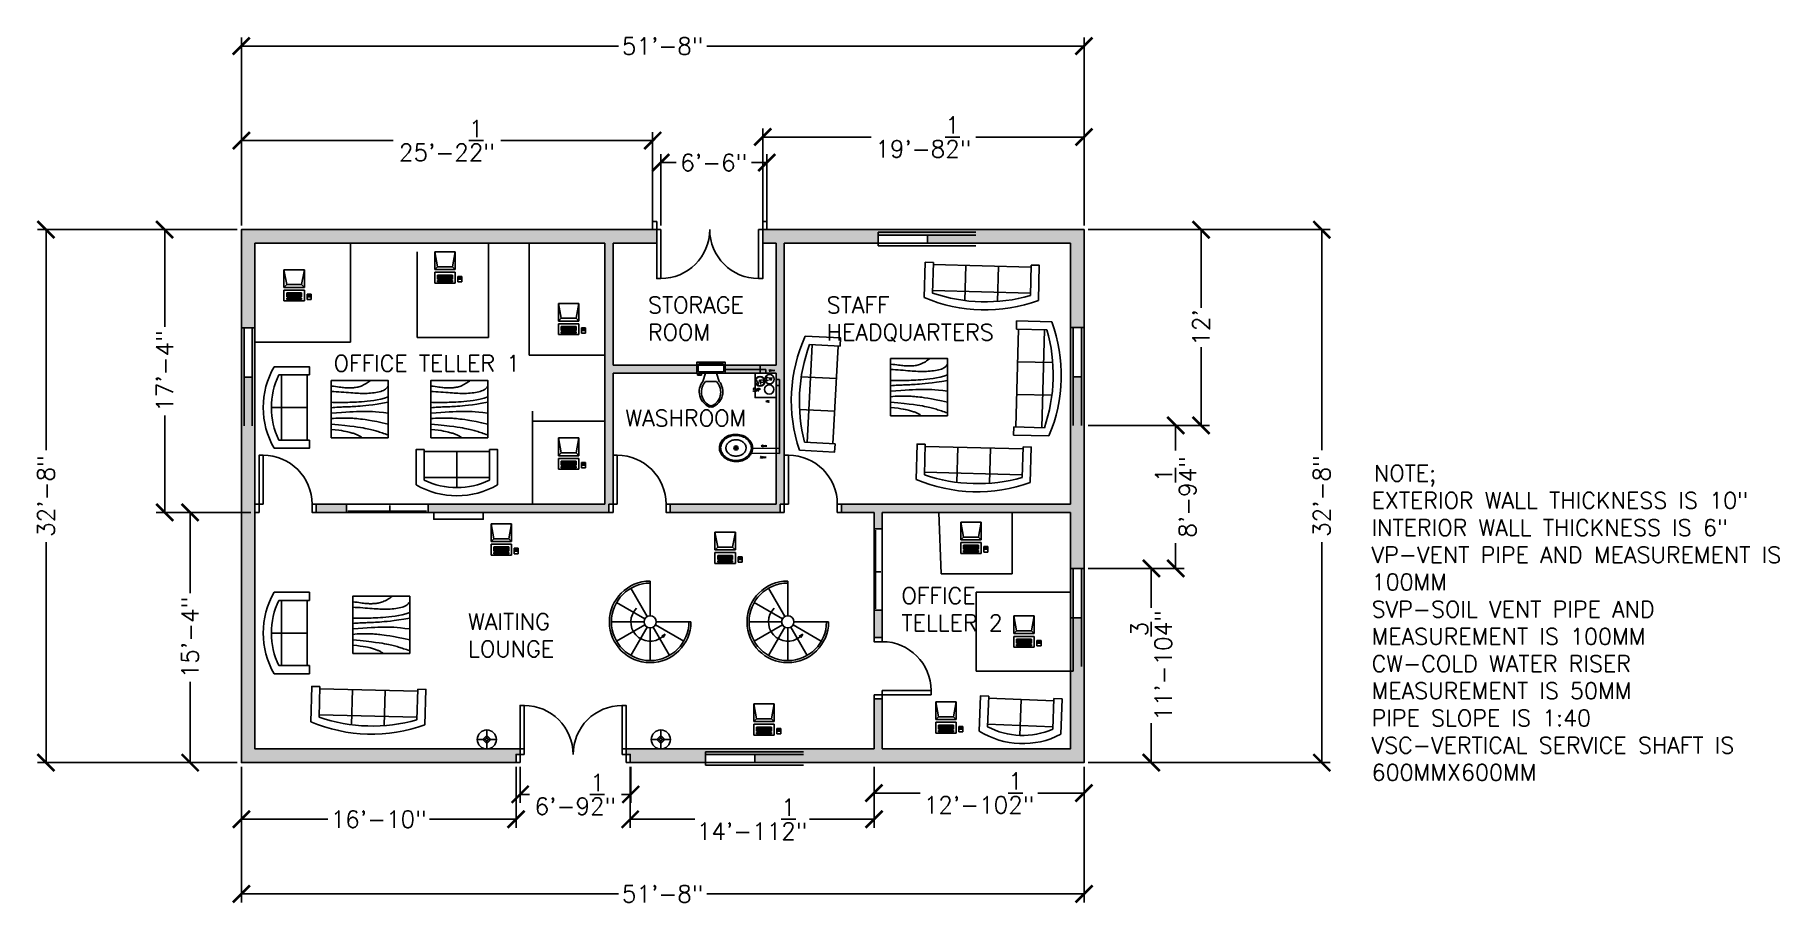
# Model space of a CAD drawing. Header units: inches. Extents: x 2217 to 3500, y 1980 to 2620.
import ezdxf

# ---------------------------------------------------------------- set-up
doc = ezdxf.new("R2010")
doc.units = ezdxf.units.IN
for name, color, linetype in [('blocks', 191, 'Continuous'), ('dim', 221, 'Continuous'), ('doors', 22, 'Continuous'), ('hatches', 51, 'Continuous'), ('text', 84, 'Continuous'), ('windows', 4, 'Continuous')]:
    doc.layers.add(name, color=color, linetype=linetype)
doc.styles.get("Standard").update_dxf_attribs({"font": 'simplex.shx'})
doc.dimstyles.new('DIMM', dxfattribs={"dimscale": 5, "dimtxt": 2.5, "dimasz": 2.5, "dimexe": 1.25, "dimexo": 0.625, "dimtad": 0, "dimlunit": 4, "dimtxsty": 'Standard', "dimblk": 'ARCHTICK', "dimcen": 2.5, "dimadec": 0, "dimazin": 0, "dimtfac": 1, "dimtmove": 0, "dimatfit": 3, "dimfxl": 1, "dimarcsym": 0})

# ---------------------------------------------------------------- blocks, each defined once
blk = doc.blocks.new('door 2')
at = {"layer": 'doors'}
for points in [[(-78, 6), (-81, 6), (-81, 42), (-78, 42)], [(-6, 6), (-3, 6), (-3, 42), (-6, 42)], [(-81, 0), (-84, 0), (-84, 6), (-81, 6)], [(-3, 0), (0, 0), (0, 6), (-3, 6)]]:
    blk.add_lwpolyline(points, close=True, dxfattribs=at)
for centre, start, end in [((-78, 6), 0, 90), ((-6, 6), 90, 180)]:
    blk.add_arc(centre, 36, start, end, dxfattribs=at)
blk = doc.blocks.new('door 1')
at = {"layer": 'doors'}
for points in [[(-6, 6), (-3, 6), (-3, 42), (-6, 42)], [(-45, 0), (-42, 0), (-42, 6), (-45, 6)], [(-3, 0), (0, 0), (0, 6), (-3, 6)]]:
    blk.add_lwpolyline(points, close=True, dxfattribs=at)
blk.add_arc((-6, 6), 36, 90, 180, dxfattribs=at)
blk = doc.blocks.new('window 1')
at = {"layer": 'windows'}
blk.add_lwpolyline([(-59, -1), (1, -1), (1, 5), (-27.2, 5), (-59, 5)], close=True, dxfattribs=at)
for points in [[(-58, 0), (0, 0)], [(-27.2, 0), (-27.2, 4)]]:
    blk.add_lwpolyline(points, dxfattribs=at)
blk = doc.blocks.new('window 2')
at = {"layer": 'windows'}
for p, q in [((0, 10), (-72, 10)), ((-72, 10), (-72, 0)), ((0, 8), (-72, 8)), ((-72, 2), (0, 2)), ((-72, 0), (0, 0)), ((-35.7, 2), (-35.7, 8))]:
    blk.add_line(p, q, dxfattribs=at)
blk = doc.blocks.new('Toilet - top')
for p, q in [((-10, -8.5), (-8, -8.5)), ((-10, -9.5), (-10, -8.5)), ((-7, -9.5), (-10, -9.5)), ((-8, -8.5), (-8, -8)), ((-7, -8), (-7, -9.5)), ((-4, -8), (-6, -14)), ((4, -8), (6, -14)), ((9.5, -6), (9.5, -2)), ((4, -14), (-4, -14))]:
    blk.add_line(p, q)
blk.add_lwpolyline([(10.5, -8), (10.5, 0), (-10.5, 0), (-10.5, -8)], close=True)
for points in [[(-9.5, -2), (-9.5, -6)], [(8.5, -1), (-8.5, -1)], [(-8.5, -7), (8.5, -7)]]:
    blk.add_lwpolyline(points)
for centre, radius, start, end in [((-8.6, -1.9), 0.884, 81.8699, 188.1301), ((-8.6, -6.1), 0.884, 171.8699, 278.1301), ((8.6, -1.9), 0.884, 351.8699, 98.1301), ((8.6, -6.1), 0.884, 261.8699, 8.1301), ((3.5, -21.6), 12.2, 141.4691, 247.9714), ((4.2, -21.8), 11.3, 136.3677, 238.9468), ((-3.5, -21.6), 12.2, 292.0284, 38.5307), ((-4.2, -21.8), 11.3, 301.053, 43.6321), ((0, -27.9), 4, 245.7318, 294.2682), ((0, -29), 4, 254.8605, 285.1395)]:
    blk.add_arc(centre, radius, start, end)
blk = doc.blocks.new('Table - Square Woodgrain 42 x 42 in.')
at = {"linetype": 'Continuous'}
blk.add_line((0, -42), (42, -42), dxfattribs=at)
for points in [[(0, -4), (1.704, -4.2172), (3.2358, -4.4188), (4.615, -4.604), (5.8615, -4.7721), (6.9951, -4.9224), (8.0357, -5.0541), (9.0031, -5.1667), (9.9171, -5.2594), (10.7951, -5.3316), (11.6445, -5.3836), (12.4702, -5.4157), (13.277, -5.4283), (14.0698, -5.4217), (14.8535, -5.3964), (15.6331, -5.3526), (16.4133, -5.2908), (17.1986, -5.2103), (17.9913, -5.1062), (18.793, -4.9727), (19.6056, -4.8038), (20.4307, -4.5937), (21.2701, -4.3365), (22.1256, -4.0262), (22.9989, -3.6571), (23.888, -3.2272), (24.7756, -2.7516), (25.6408, -2.2491), (26.4624, -1.7387), (27.2195, -1.2395), (27.891, -0.7703), (28.456, -0.3501), (28.8934, 0.002)], [(0, -42), (0, 0), (42, 0), (42, -42)], [(0, -8), (1.8203, -8.1001), (3.6741, -8.2149), (5.5411, -8.3408), (7.4011, -8.4741), (9.2339, -8.6112), (11.0193, -8.7484), (12.7371, -8.8821), (14.3671, -9.0086), (15.8954, -9.1246), (17.3337, -9.2278), (18.6997, -9.3159), (20.0116, -9.387), (21.2871, -9.4389), (22.5442, -9.4696), (23.8008, -9.477), (25.0749, -9.459), (26.3791, -9.4137), (27.7049, -9.3403), (29.0383, -9.2382), (30.3655, -9.1068), (31.6728, -8.9455), (32.9461, -8.7535), (34.1717, -8.5304), (35.3358, -8.2756), (36.4268, -7.9863), (37.443, -7.6521), (38.3849, -7.2603), (39.253, -6.7986), (40.048, -6.2542), (40.7705, -5.6147), (41.421, -4.8674), (42, -4)], [(42, -12), (39.1784, -12.8621), (36.4519, -13.5654), (33.8246, -14.1294), (31.3004, -14.5731), (28.8832, -14.9161), (26.577, -15.1775), (24.3858, -15.3768), (22.3136, -15.5332), (20.3622, -15.6632), (18.5254, -15.7718), (16.7947, -15.8612), (15.1618, -15.9338), (13.6183, -15.9916), (12.1558, -16.0369), (10.7659, -16.0718), (9.4403, -16.0987), (8.1703, -16.1191), (6.9461, -16.1325), (5.7577, -16.1377), (4.595, -16.1335), (3.4479, -16.1188), (2.3064, -16.0924), (1.1604, -16.0532), (0, -16)], [(42, -16), (37.6529, -16.7365), (33.8802, -17.329), (30.6179, -17.7961), (27.8015, -18.1561), (25.3668, -18.4275), (23.2497, -18.6288), (21.3859, -18.7785), (19.7111, -18.8949), (18.1693, -18.9939), (16.7375, -19.0795), (15.401, -19.1534), (14.1449, -19.217), (12.9544, -19.2717), (11.8148, -19.3191), (10.7113, -19.3606), (9.6291, -19.3976), (8.5534, -19.4323), (7.47, -19.4689), (6.3643, -19.5122), (5.222, -19.5672), (4.0288, -19.6386), (2.7703, -19.7313), (1.4321, -19.8501), (0, -20)], [(0, -24), (3.9243, -23.6805), (7.4766, -23.4138), (10.6891, -23.1954), (13.5943, -23.0205), (16.2247, -22.8847), (18.6125, -22.7832), (20.7903, -22.7116), (22.7903, -22.6651), (24.6563, -22.642), (26.4764, -22.6507), (28.35, -22.7024), (30.3766, -22.8084), (32.6555, -22.98), (35.2861, -23.2283), (38.3678, -23.5645), (42, -24)], [(42, -32), (37.392, -31.017), (33.4585, -30.2231), (30.1291, -29.5949), (27.3334, -29.109), (25.0009, -28.742), (23.0612, -28.4707), (21.4439, -28.2716), (20.0786, -28.1215), (18.8998, -28.0002), (17.8609, -27.9014), (16.9206, -27.8219), (16.0371, -27.7588), (15.1691, -27.709), (14.2748, -27.6693), (13.3128, -27.6368), (12.2415, -27.6083), (11.0295, -27.5824), (9.6867, -27.5643), (8.233, -27.5608), (6.6884, -27.5787), (5.0728, -27.6248), (3.4062, -27.7058), (1.7086, -27.8286), (0, -28)], [(0, -32), (5.4026, -32.5358), (9.9494, -33.019), (13.7424, -33.4553), (16.8834, -33.8505), (19.4743, -34.2106), (21.6171, -34.5413), (23.4136, -34.8486), (24.9657, -35.1382), (26.3614, -35.4156), (27.6332, -35.6841), (28.7995, -35.9467), (29.8788, -36.2064), (30.8897, -36.4661), (31.8507, -36.7288), (32.7802, -36.9973), (33.6968, -37.2747), (34.6175, -37.5635), (35.5531, -37.8651), (36.5128, -38.1805), (37.506, -38.5108), (38.5421, -38.8568), (39.6302, -39.2197), (40.7797, -39.6004), (42, -40)], [(0, -36), (3.0098, -36.2857), (5.5354, -36.5643), (7.6368, -36.8359), (9.374, -37.1009), (10.807, -37.3597), (11.9957, -37.6126), (13.0002, -37.8599), (13.8804, -38.102), (14.6874, -38.3393), (15.4365, -38.5729), (16.1338, -38.8041), (16.7858, -39.0341), (17.3987, -39.264), (17.9787, -39.4952), (18.5322, -39.7288), (19.0655, -39.9662), (19.5832, -40.2081), (20.0842, -40.4544), (20.5657, -40.7046), (21.0249, -40.9581), (21.459, -41.2144), (21.8653, -41.4731), (22.2409, -41.7335), (22.5831, -41.9951)]]:
    blk.add_lwpolyline(points, dxfattribs=at)
blk = doc.blocks.new('Lamp - Table')
at = {"linetype": 'Continuous'}
for p, q in [((-1, 0), (-7, 0)), ((0, 3), (-3, 0)), ((-3, 0), (0, -3)), ((0, 7), (0, 1)), ((3, 0), (0, 3)), ((0, -3), (3, 0)), ((1, 0), (7, 0)), ((0, -1), (0, -7))]:
    blk.add_line(p, q, dxfattribs=at)
for radius in [7, 1]:
    blk.add_circle((0, 0), radius, dxfattribs=at)
blk = doc.blocks.new('Sofa - Roundback Loveseat 5 ft.')
at = {"linetype": 'Continuous'}
for p, q in [((-24, -33.99998), (-24, -11.46958)), ((0, -32.44198), (0, -5.99998)), ((24.00004, -33.99998), (24.00004, -11.46958)), ((-23.9998, -13.38178), (23.99986, -13.38178)), ((-24, -32.44198), (24.00004, -32.44198))]:
    blk.add_line(p, q, dxfattribs=at)
for points in [[(-24, -33.99998), (-30, -33.99998), (-30, -7.99998)], [(30.00004, -7.99998), (30.00004, -33.99998), (24.00004, -33.99998)]]:
    blk.add_lwpolyline(points, dxfattribs=at)
for centre, radius, start, end in [((0, -60.24998), 60.24998, 60.13715, 119.8628), ((0, -61.38438), 55.38444, 64.32083, 115.6792)]:
    blk.add_arc(centre, radius, start, end, dxfattribs=at)
blk = doc.blocks.new('Sofa - Roundback 7 ft.')
at = {"linetype": 'Continuous'}
for p, q in [((-36.000027, -34), (-36.000027, -11.4696)), ((-12.00002, -32.4421), (-12.00003, -6.5971)), ((11.99997, -32.4421), (11.99998, -6.5971)), ((35.99998, -34), (35.99998, -11.4696)), ((-35.999844, -13.3819), (35.9998, -13.3819)), ((-36.000027, -32.4421), (35.99998, -32.4421))]:
    blk.add_line(p, q, dxfattribs=at)
for points in [[(-36.000027, -34), (-42.000027, -34), (-42.000027, -8)], [(41.99998, -8), (41.99998, -34), (35.99998, -34)]]:
    blk.add_lwpolyline(points, dxfattribs=at)
for centre, radius, start, end in [((0, -114.25), 114.25, 68.43141, 111.5686), ((-0.00001, -127.1968), 121.1968, 72.72033, 107.2797)]:
    blk.add_arc(centre, radius, start, end, dxfattribs=at)
blk = doc.blocks.new('Computer Terminal')
at = {"linetype": 'Continuous'}
for p, q in [((-10, 11.5), (5, 11.5)), ((-8, 0.5), (-10, 11.5)), ((-10, -1.5), (-10, 11.5)), ((-10, -1.5), (-8, 0.5)), ((3, 0.5), (-8, 0.5)), ((5, 11.5), (3, 0.5)), ((3, 0.5), (5, -1.5)), ((5, 11.5), (5, -1.5)), ((5, -1.5), (-10, -1.5)), ((-10, -11.5), (-10, -3.5)), ((-10, -3.5), (5, -3.5)), ((5, -11.5), (-10, -11.5)), ((-8, -5.5), (-8, -8.5)), ((3, -5.5), (-8, -5.5)), ((3, -6.5), (-8, -6.5)), ((-8, -7.5), (3, -7.5)), ((-8, -8.5), (3, -8.5)), ((-8, -9.5), (-8, -10.5)), ((3, -9.5), (-8, -9.5)), ((-8, -10.5), (3, -10.5)), ((3, -8.5), (3, -5.5)), ((3, -10.5), (3, -9.5)), ((5, -3.5), (5, -11.5)), ((10, -6.5), (7, -6.5)), ((7, -6.5), (7, -10.5)), ((7, -10.5), (10, -10.5)), ((9.5, -7.5), (7.5, -7.5)), ((7.5, -7.5), (7.5, -8.5)), ((7.5, -8.5), (9.5, -8.5)), ((8.5, -7.5), (8.5, -8.5)), ((9.5, -8.5), (9.5, -7.5)), ((10, -10.5), (10, -6.5))]:
    blk.add_line(p, q, dxfattribs=at)
blk = doc.blocks.new('Staircase - Spiral')
for p, q in [((0, 4.5), (0, 30)), ((-3.8566, 2.226), (-24.6818, 14.25)), ((-2.2579, 3.91), (-14.25, 24.681)), ((-4.5, 0), (-28.5, 0)), ((4.5, 0), (30, 0)), ((-3.8954, -2.2492), (-24.6818, -14.2502)), ((-2.2755, -3.9415), (-14.25, -24.6819)), ((0, -4.5002), (0, -28.5002)), ((2.2614, -3.9171), (14.25, -24.6819)), ((3.8999, -2.2518), (24.6817, -14.2502)), ((8.5, -10.5002), (11, -9.0002)), ((9, -11.0002), (8.5, -10.5002)), ((9, -11.0002), (9.5, -11.5002)), ((11, -9.0002), (9.5, -11.5002))]:
    blk.add_line(p, q)
blk.add_circle((0, 0), 4.5)
for radius, start, end in [(30, 90, 0), (28.5, 90, 0), (14.2215, 135, 309.2894)]:
    blk.add_arc((0, 0), radius, start, end)
blk = doc.blocks.new('Sink - Oval top')
for p, q in [((-1, 0), (1, 0)), ((0, 1), (0, -1))]:
    blk.add_line(p, q)
at = {"linetype": 'Continuous'}
for points in [[(-12.2, 0.4, 0.117634), (-11.5, -3.4, 0.104469), (-8.9, -6.8, 0.090016), (-5.1, -9.1, 0.08192), (-0.3, -10, 0.08192), (4.5, -9.4, 0.090016), (8.4, -7.4, 0.104469), (11.2, -4.1, 0.117634), (12.2, -0.4, 0.117634), (11.5, 3.4, 0.104469), (8.9, 6.8, 0.090016), (5.1, 9.1, 0.08192), (0.3, 10, 0.08192), (-4.5, 9.4, 0.090016), (-8.4, 7.4, 0.104469), (-11.2, 4.1, 0.117634)], [(-11.3, 0.2, 0.118622), (-10.5, -3.3, 0.104678), (-8.1, -6.4, 0.089562), (-4.5, -8.4, 0.081185), (-0.1, -9.2, 0.081185), (4.3, -8.5, 0.089562), (7.9, -6.6, 0.104678), (10.4, -3.5, 0.118622), (11.3, -0.2, 0.118622), (10.5, 3.3, 0.104678), (8.1, 6.4, 0.089562), (4.5, 8.4, 0.081185), (0.1, 9.2, 0.081185), (-4.3, 8.5, 0.089562), (-7.9, 6.6, 0.104678), (-10.4, 3.5, 0.118622)], [(-7.4, 0.1, 0.118283), (-6.9, -2.2, 0.104607), (-5.3, -4.2, 0.089718), (-3, -5.5, 0.081436), (-0.1, -6, 0.081436), (2.8, -5.6, 0.089718), (5.2, -4.3, 0.104607), (6.9, -2.3, 0.118283), (7.4, -0.1, 0.118283), (6.9, 2.2, 0.104607), (5.3, 4.2, 0.089718), (3, 5.5, 0.081436), (0.1, 6, 0.081436), (-2.8, 5.6, 0.089718), (-5.2, 4.3, 0.104607), (-6.9, 2.3, 0.118283)]]:
    blk.add_lwpolyline(points, format="xyb", close=True, dxfattribs=at)
for radius in [1.5, 1]:
    blk.add_circle((0, 0), radius)
blk = doc.blocks.new('_ArchTick')
at = {"color": 0, "linetype": 'ByBlock', "const_width": 0.15}
blk.add_lwpolyline([(-0.5, -0.5), (0.5, 0.5)], dxfattribs=at)
blk = doc.blocks.new('*D34')
at = {"layer": 'Defpoints', "color": 0, "transparency": 16777216}
for p in [(2988.8, 2476.9), (2988.8, 2084.9), (3163.7, 2084.9)]:
    blk.add_point(p, dxfattribs=at)
at = {"layer": 'dim', "color": 0, "lineweight": -2, "transparency": 16777216}
for p, q in [((2991.9, 2476.9), (3170, 2476.9)), ((3163.7, 2476.9), (3163.7, 2314.7)), ((3163.7, 2084.9), (3163.7, 2247.1)), ((2991.9, 2084.9), (3170, 2084.9))]:
    blk.add_line(p, q, dxfattribs=at)
at = {"layer": 'dim', "color": 0, "lineweight": -2, "transparency": 16777216, "xscale": 12.5, "yscale": 12.5, "zscale": 12.5}
for p, rotation in [((3163.7, 2476.9), 90), ((3163.7, 2084.9), 270)]:
    blk.add_blockref('_ArchTick', p, dxfattribs=dict(at, rotation=rotation))
at = {"layer": 'dim', "color": 0, "transparency": 16777216, "insert": (3163.7, 2280.9), "char_height": 12.5, "attachment_point": 5, "rotation": 90}
blk.add_mtext('32\'-8"', dxfattribs=at)
blk = doc.blocks.new('*D35')
at = {"layer": 'Defpoints', "color": 0, "transparency": 16777216}
for p in [(2368.8, 2084.9), (2988.8, 2084.9), (2368.8, 1988.3)]:
    blk.add_point(p, dxfattribs=at)
at = {"layer": 'dim', "color": 0, "lineweight": -2, "transparency": 16777216}
for p, q in [((2368.8, 2081.8), (2368.8, 1982)), ((2988.8, 2081.8), (2988.8, 1982)), ((2368.8, 1988.3), (2646.2, 1988.3)), ((2988.8, 1988.3), (2711.4, 1988.3))]:
    blk.add_line(p, q, dxfattribs=at)
at = {"layer": 'dim', "color": 0, "lineweight": -2, "transparency": 16777216, "xscale": 12.5, "yscale": 12.5, "zscale": 12.5, "rotation": 180}
blk.add_blockref('_ArchTick', (2368.8, 1988.3), dxfattribs=at)
at = {"layer": 'dim', "color": 0, "lineweight": -2, "transparency": 16777216, "xscale": 12.5, "yscale": 12.5, "zscale": 12.5}
blk.add_blockref('_ArchTick', (2988.8, 1988.3), dxfattribs=at)
at = {"layer": 'dim', "color": 0, "transparency": 16777216, "insert": (2678.8, 1988.3), "char_height": 12.5, "attachment_point": 5}
blk.add_mtext('51\'-8"', dxfattribs=at)
blk = doc.blocks.new('*D36')
at = {"layer": 'Defpoints', "color": 0, "transparency": 16777216}
for p in [(2368.8, 2476.9), (2312.4, 2268.9), (2368.8, 2268.9)]:
    blk.add_point(p, dxfattribs=at)
at = {"layer": 'dim', "color": 0, "lineweight": -2, "transparency": 16777216}
for p, q in [((2365.7, 2476.9), (2306.1, 2476.9)), ((2312.4, 2476.9), (2312.4, 2405.5)), ((2312.4, 2268.9), (2312.4, 2340.3)), ((2365.7, 2268.9), (2306.1, 2268.9))]:
    blk.add_line(p, q, dxfattribs=at)
at = {"layer": 'dim', "color": 0, "lineweight": -2, "transparency": 16777216, "xscale": 12.5, "yscale": 12.5, "zscale": 12.5}
for p, rotation in [((2312.4, 2476.9), 90), ((2312.4, 2268.9), 270)]:
    blk.add_blockref('_ArchTick', p, dxfattribs=dict(at, rotation=rotation))
at = {"layer": 'dim', "color": 0, "transparency": 16777216, "insert": (2312.4, 2372.9), "char_height": 12.5, "attachment_point": 5, "rotation": 90}
blk.add_mtext('17\'-4"', dxfattribs=at)
blk = doc.blocks.new('*D37')
at = {"layer": 'Defpoints', "color": 0, "transparency": 16777216}
for p in [(2671.4, 2542.4), (2368.8, 2476.9), (2671.4, 2476.9)]:
    blk.add_point(p, dxfattribs=at)
at = {"layer": 'dim', "color": 0, "lineweight": -2, "transparency": 16777216}
for p, q in [((2368.8, 2480), (2368.8, 2548.6)), ((2368.8, 2542.4), (2480.4, 2542.4)), ((2671.4, 2542.4), (2559.8, 2542.4)), ((2671.4, 2480), (2671.4, 2548.6))]:
    blk.add_line(p, q, dxfattribs=at)
at = {"layer": 'dim', "color": 0, "lineweight": -2, "transparency": 16777216, "xscale": 12.5, "yscale": 12.5, "zscale": 12.5, "rotation": 180}
blk.add_blockref('_ArchTick', (2368.8, 2542.4), dxfattribs=at)
at = {"layer": 'dim', "color": 0, "lineweight": -2, "transparency": 16777216, "xscale": 12.5, "yscale": 12.5, "zscale": 12.5}
blk.add_blockref('_ArchTick', (2671.4, 2542.4), dxfattribs=at)
at = {"layer": 'dim', "color": 0, "transparency": 16777216, "insert": (2520.1, 2542.4), "char_height": 12.5, "attachment_point": 5}
blk.add_mtext('25\'-2{\\H1x;\\S1/2;}"', dxfattribs=at)
blk = doc.blocks.new('*D38')
at = {"layer": 'Defpoints', "color": 0, "transparency": 16777216}
for p in [(2988.8, 2545), (2752.4, 2476.9), (2988.8, 2476.9)]:
    blk.add_point(p, dxfattribs=at)
at = {"layer": 'dim', "color": 0, "lineweight": -2, "transparency": 16777216}
for p, q in [((2752.4, 2480), (2752.4, 2551.2)), ((2752.4, 2545), (2832.1, 2545)), ((2988.8, 2545), (2909.2, 2545)), ((2988.8, 2480), (2988.8, 2551.2))]:
    blk.add_line(p, q, dxfattribs=at)
at = {"layer": 'dim', "color": 0, "lineweight": -2, "transparency": 16777216, "xscale": 12.5, "yscale": 12.5, "zscale": 12.5, "rotation": 180}
blk.add_blockref('_ArchTick', (2752.4, 2545), dxfattribs=at)
at = {"layer": 'dim', "color": 0, "lineweight": -2, "transparency": 16777216, "xscale": 12.5, "yscale": 12.5, "zscale": 12.5}
blk.add_blockref('_ArchTick', (2988.8, 2545), dxfattribs=at)
at = {"layer": 'dim', "color": 0, "transparency": 16777216, "insert": (2870.6, 2545), "char_height": 12.5, "attachment_point": 5}
blk.add_mtext('19\'-8{\\H1x;\\S1/2;}"', dxfattribs=at)
blk = doc.blocks.new('*D39')
at = {"layer": 'Defpoints', "color": 0, "transparency": 16777216}
for p in [(2755.4, 2526.2), (2677.4, 2476.9), (2755.4, 2476.9)]:
    blk.add_point(p, dxfattribs=at)
at = {"layer": 'dim', "color": 0, "lineweight": -2, "transparency": 16777216}
for p, q in [((2677.4, 2480), (2677.4, 2532.5)), ((2755.4, 2480), (2755.4, 2532.5)), ((2677.4, 2526.2), (2688.6, 2526.2)), ((2755.4, 2526.2), (2744.2, 2526.2))]:
    blk.add_line(p, q, dxfattribs=at)
at = {"layer": 'dim', "color": 0, "lineweight": -2, "transparency": 16777216, "xscale": 12.5, "yscale": 12.5, "zscale": 12.5, "rotation": 180}
blk.add_blockref('_ArchTick', (2677.4, 2526.2), dxfattribs=at)
at = {"layer": 'dim', "color": 0, "lineweight": -2, "transparency": 16777216, "xscale": 12.5, "yscale": 12.5, "zscale": 12.5}
blk.add_blockref('_ArchTick', (2755.4, 2526.2), dxfattribs=at)
at = {"layer": 'dim', "color": 0, "transparency": 16777216, "insert": (2716.4, 2526.2), "char_height": 12.5, "attachment_point": 5}
blk.add_mtext('6\'-6"', dxfattribs=at)
blk = doc.blocks.new('*D40')
at = {"layer": 'Defpoints', "color": 0, "transparency": 16777216}
for p in [(2368.8, 2611.9), (2368.8, 2476.9), (2988.8, 2476.9)]:
    blk.add_point(p, dxfattribs=at)
at = {"layer": 'dim', "color": 0, "lineweight": -2, "transparency": 16777216}
for p, q in [((2368.8, 2480), (2368.8, 2618.2)), ((2988.8, 2480), (2988.8, 2618.2)), ((2368.8, 2611.9), (2646.2, 2611.9)), ((2988.8, 2611.9), (2711.4, 2611.9))]:
    blk.add_line(p, q, dxfattribs=at)
at = {"layer": 'dim', "color": 0, "lineweight": -2, "transparency": 16777216, "xscale": 12.5, "yscale": 12.5, "zscale": 12.5, "rotation": 180}
blk.add_blockref('_ArchTick', (2368.8, 2611.9), dxfattribs=at)
at = {"layer": 'dim', "color": 0, "lineweight": -2, "transparency": 16777216, "xscale": 12.5, "yscale": 12.5, "zscale": 12.5}
blk.add_blockref('_ArchTick', (2988.8, 2611.9), dxfattribs=at)
at = {"layer": 'dim', "color": 0, "transparency": 16777216, "insert": (2678.8, 2611.9), "char_height": 12.5, "attachment_point": 5}
blk.add_mtext('51\'-8"', dxfattribs=at)
blk = doc.blocks.new('*D41')
at = {"layer": 'Defpoints', "color": 0, "transparency": 16777216}
for p in [(2834.3, 2084.9), (2988.8, 2084.9), (2834.3, 2062.5)]:
    blk.add_point(p, dxfattribs=at)
at = {"layer": 'dim', "color": 0, "lineweight": -2, "transparency": 16777216}
for p, q in [((2834.3, 2081.8), (2834.3, 2056.2)), ((2988.8, 2081.8), (2988.8, 2056.2)), ((2834.3, 2062.5), (2868.3, 2062.5)), ((2988.8, 2062.5), (2954.9, 2062.5))]:
    blk.add_line(p, q, dxfattribs=at)
at = {"layer": 'dim', "color": 0, "lineweight": -2, "transparency": 16777216, "xscale": 12.5, "yscale": 12.5, "zscale": 12.5, "rotation": 180}
blk.add_blockref('_ArchTick', (2834.3, 2062.5), dxfattribs=at)
at = {"layer": 'dim', "color": 0, "lineweight": -2, "transparency": 16777216, "xscale": 12.5, "yscale": 12.5, "zscale": 12.5}
blk.add_blockref('_ArchTick', (2988.8, 2062.5), dxfattribs=at)
at = {"layer": 'dim', "color": 0, "transparency": 16777216, "insert": (2911.6, 2062.5), "char_height": 12.5, "attachment_point": 5}
blk.add_mtext('12\'-10{\\H1x;\\S1/2;}"', dxfattribs=at)
blk = doc.blocks.new('*D42')
at = {"layer": 'Defpoints', "color": 0, "transparency": 16777216}
for p in [(2988.8, 2476.9), (2988.8, 2332.9), (3074.9, 2332.9)]:
    blk.add_point(p, dxfattribs=at)
at = {"layer": 'dim', "color": 0, "lineweight": -2, "transparency": 16777216}
for p, q in [((2991.9, 2476.9), (3081.2, 2476.9)), ((3074.9, 2476.9), (3074.9, 2419.3)), ((3074.9, 2332.9), (3074.9, 2390.5)), ((2991.9, 2332.9), (3081.2, 2332.9))]:
    blk.add_line(p, q, dxfattribs=at)
at = {"layer": 'dim', "color": 0, "lineweight": -2, "transparency": 16777216, "xscale": 12.5, "yscale": 12.5, "zscale": 12.5}
for p, rotation in [((3074.9, 2476.9), 90), ((3074.9, 2332.9), 270)]:
    blk.add_blockref('_ArchTick', p, dxfattribs=dict(at, rotation=rotation))
at = {"layer": 'dim', "color": 0, "transparency": 16777216, "insert": (3074.9, 2404.9), "char_height": 12.5, "attachment_point": 5, "rotation": 90}
blk.add_mtext("12'", dxfattribs=at)
blk = doc.blocks.new('*D43')
at = {"layer": 'Defpoints', "color": 0, "transparency": 16777216}
for p in [(2988.8, 2332.9), (2988.8, 2227.7), (3056.2, 2227.7)]:
    blk.add_point(p, dxfattribs=at)
at = {"layer": 'dim', "color": 0, "lineweight": -2, "transparency": 16777216}
for p, q in [((2991.9, 2332.9), (3062.4, 2332.9)), ((3056.2, 2332.9), (3056.2, 2314.4)), ((3056.2, 2227.7), (3056.2, 2246.2)), ((2991.9, 2227.7), (3062.4, 2227.7))]:
    blk.add_line(p, q, dxfattribs=at)
at = {"layer": 'dim', "color": 0, "lineweight": -2, "transparency": 16777216, "xscale": 12.5, "yscale": 12.5, "zscale": 12.5}
for p, rotation in [((3056.2, 2332.9), 90), ((3056.2, 2227.7), 270)]:
    blk.add_blockref('_ArchTick', p, dxfattribs=dict(at, rotation=rotation))
at = {"layer": 'dim', "color": 0, "transparency": 16777216, "insert": (3056.2, 2280.3), "char_height": 12.5, "attachment_point": 5, "rotation": 90}
blk.add_mtext('8\'-9{\\H1x;\\S1/4;}"', dxfattribs=at)
blk = doc.blocks.new('*D44')
at = {"layer": 'Defpoints', "color": 0, "transparency": 16777216}
for p in [(2988.8, 2227.7), (2988.8, 2084.9), (3038.3, 2084.9)]:
    blk.add_point(p, dxfattribs=at)
at = {"layer": 'dim', "color": 0, "lineweight": -2, "transparency": 16777216}
for p, q in [((2991.9, 2227.7), (3044.5, 2227.7)), ((3038.3, 2227.7), (3038.3, 2198.7)), ((3038.3, 2084.9), (3038.3, 2113.9)), ((2991.9, 2084.9), (3044.5, 2084.9))]:
    blk.add_line(p, q, dxfattribs=at)
at = {"layer": 'dim', "color": 0, "lineweight": -2, "transparency": 16777216, "xscale": 12.5, "yscale": 12.5, "zscale": 12.5}
for p, rotation in [((3038.3, 2227.7), 90), ((3038.3, 2084.9), 270)]:
    blk.add_blockref('_ArchTick', p, dxfattribs=dict(at, rotation=rotation))
at = {"layer": 'dim', "color": 0, "transparency": 16777216, "insert": (3038.3, 2156.3), "char_height": 12.5, "attachment_point": 5, "rotation": 90}
blk.add_mtext('11\'-10{\\H1x;\\S3/4;}"', dxfattribs=at)
blk = doc.blocks.new('*D45')
at = {"layer": 'Defpoints', "color": 0, "transparency": 16777216}
for p in [(2654.9, 2084.9), (2834.3, 2084.9), (2654.9, 2043.2)]:
    blk.add_point(p, dxfattribs=at)
at = {"layer": 'dim', "color": 0, "lineweight": -2, "transparency": 16777216}
for p, q in [((2654.9, 2081.8), (2654.9, 2037)), ((2834.3, 2081.8), (2834.3, 2037)), ((2654.9, 2043.2), (2702.5, 2043.2)), ((2834.3, 2043.2), (2786.7, 2043.2))]:
    blk.add_line(p, q, dxfattribs=at)
at = {"layer": 'dim', "color": 0, "lineweight": -2, "transparency": 16777216, "xscale": 12.5, "yscale": 12.5, "zscale": 12.5, "rotation": 180}
blk.add_blockref('_ArchTick', (2654.9, 2043.2), dxfattribs=at)
at = {"layer": 'dim', "color": 0, "lineweight": -2, "transparency": 16777216, "xscale": 12.5, "yscale": 12.5, "zscale": 12.5}
blk.add_blockref('_ArchTick', (2834.3, 2043.2), dxfattribs=at)
at = {"layer": 'dim', "color": 0, "transparency": 16777216, "insert": (2744.6, 2043.2), "char_height": 12.5, "attachment_point": 5}
blk.add_mtext('14\'-11{\\H1x;\\S1/2;}"', dxfattribs=at)
blk = doc.blocks.new('*D46')
at = {"layer": 'Defpoints', "color": 0, "transparency": 16777216}
for p in [(2573.9, 2084.9), (2655.3, 2084.9), (2573.9, 2061.5)]:
    blk.add_point(p, dxfattribs=at)
at = {"layer": 'dim', "color": 0, "lineweight": -2, "transparency": 16777216}
for p, q in [((2573.9, 2081.8), (2573.9, 2055.3)), ((2655.3, 2081.8), (2655.3, 2055.3)), ((2573.9, 2061.5), (2580.8, 2061.5)), ((2655.3, 2061.5), (2648.4, 2061.5))]:
    blk.add_line(p, q, dxfattribs=at)
at = {"layer": 'dim', "color": 0, "lineweight": -2, "transparency": 16777216, "xscale": 12.5, "yscale": 12.5, "zscale": 12.5, "rotation": 180}
blk.add_blockref('_ArchTick', (2573.9, 2061.5), dxfattribs=at)
at = {"layer": 'dim', "color": 0, "lineweight": -2, "transparency": 16777216, "xscale": 12.5, "yscale": 12.5, "zscale": 12.5}
blk.add_blockref('_ArchTick', (2655.3, 2061.5), dxfattribs=at)
at = {"layer": 'dim', "color": 0, "transparency": 16777216, "insert": (2614.6, 2061.5), "char_height": 12.5, "attachment_point": 5}
blk.add_mtext('6\'-9{\\H1x;\\S1/2;}"', dxfattribs=at)
blk = doc.blocks.new('*D47')
at = {"layer": 'Defpoints', "color": 0, "transparency": 16777216}
for p in [(2368.8, 2084.9), (2570.9, 2084.9), (2368.8, 2043.2)]:
    blk.add_point(p, dxfattribs=at)
at = {"layer": 'dim', "color": 0, "lineweight": -2, "transparency": 16777216}
for p, q in [((2368.8, 2081.8), (2368.8, 2037)), ((2570.9, 2081.8), (2570.9, 2037)), ((2368.8, 2043.2), (2432.5, 2043.2)), ((2570.9, 2043.2), (2507.2, 2043.2))]:
    blk.add_line(p, q, dxfattribs=at)
at = {"layer": 'dim', "color": 0, "lineweight": -2, "transparency": 16777216, "xscale": 12.5, "yscale": 12.5, "zscale": 12.5, "rotation": 180}
blk.add_blockref('_ArchTick', (2368.8, 2043.2), dxfattribs=at)
at = {"layer": 'dim', "color": 0, "lineweight": -2, "transparency": 16777216, "xscale": 12.5, "yscale": 12.5, "zscale": 12.5}
blk.add_blockref('_ArchTick', (2570.9, 2043.2), dxfattribs=at)
at = {"layer": 'dim', "color": 0, "transparency": 16777216, "insert": (2469.9, 2043.2), "char_height": 12.5, "attachment_point": 5}
blk.add_mtext('16\'-10"', dxfattribs=at)
blk = doc.blocks.new('*D48')
at = {"layer": 'Defpoints', "color": 0, "transparency": 16777216}
for p in [(2331.1, 2268.9), (2378.8, 2268.9), (2368.8, 2084.9)]:
    blk.add_point(p, dxfattribs=at)
at = {"layer": 'dim', "color": 0, "lineweight": -2, "transparency": 16777216}
for p, q in [((2375.7, 2268.9), (2324.9, 2268.9)), ((2331.1, 2268.9), (2331.1, 2209.5)), ((2331.1, 2084.9), (2331.1, 2144.3)), ((2365.7, 2084.9), (2324.9, 2084.9))]:
    blk.add_line(p, q, dxfattribs=at)
at = {"layer": 'dim', "color": 0, "lineweight": -2, "transparency": 16777216, "xscale": 12.5, "yscale": 12.5, "zscale": 12.5}
for p, rotation in [((2331.1, 2268.9), 90), ((2331.1, 2084.9), 270)]:
    blk.add_blockref('_ArchTick', p, dxfattribs=dict(at, rotation=rotation))
at = {"layer": 'dim', "color": 0, "transparency": 16777216, "insert": (2331.1, 2176.9), "char_height": 12.5, "attachment_point": 5, "rotation": 90}
blk.add_mtext('15\'-4"', dxfattribs=at)
blk = doc.blocks.new('*D49')
at = {"layer": 'Defpoints', "color": 0, "transparency": 16777216}
for p in [(2225.1, 2476.9), (2368.8, 2476.9), (2368.8, 2084.9)]:
    blk.add_point(p, dxfattribs=at)
at = {"layer": 'dim', "color": 0, "lineweight": -2, "transparency": 16777216}
for p, q in [((2365.7, 2476.9), (2218.9, 2476.9)), ((2225.1, 2476.9), (2225.1, 2314.7)), ((2225.1, 2084.9), (2225.1, 2247.1)), ((2365.7, 2084.9), (2218.9, 2084.9))]:
    blk.add_line(p, q, dxfattribs=at)
at = {"layer": 'dim', "color": 0, "lineweight": -2, "transparency": 16777216, "xscale": 12.5, "yscale": 12.5, "zscale": 12.5}
for p, rotation in [((2225.1, 2476.9), 90), ((2225.1, 2084.9), 270)]:
    blk.add_blockref('_ArchTick', p, dxfattribs=dict(at, rotation=rotation))
at = {"layer": 'dim', "color": 0, "transparency": 16777216, "insert": (2225.1, 2280.9), "char_height": 12.5, "attachment_point": 5, "rotation": 90}
blk.add_mtext('32\'-8"', dxfattribs=at)

msp = doc.modelspace()

# ---------------------------------------------------------------- hatches: boundary and pattern name
at = {"layer": 'blocks', "true_color": 0xf1eb1f}
h = msp.add_hatch(color=2, dxfattribs=at)
h.dxf.hatch_style = 1
h.paths.add_polyline_path([(2988.823, 2404.914), (2986.823, 2404.914), (2986.823, 2368.647), (2980.823, 2368.647), (2980.823, 2404.914), (2978.823, 2404.914), (2978.823, 2332.914), (2978.823, 2274.914), (2834.292, 2274.914), (2810.292, 2274.914), (2810.292, 2268.914), (2834.292, 2268.914), (2834.292, 2256.939), (2840.292, 2256.939), (2840.292, 2268.914), (2978.823, 2268.914), (2978.823, 2227.674), (2988.823, 2227.674)])
h.paths.add_polyline_path([(2988.823, 2227.674), (2986.823, 2227.674), (2986.823, 2191.407), (2980.823, 2191.407), (2980.823, 2227.674), (2978.823, 2227.674), (2978.823, 2155.674), (2978.823, 2094.914), (2840.292, 2094.914), (2840.292, 2131.843), (2834.292, 2131.843), (2834.292, 2094.914), (2651.912, 2094.914), (2651.912, 2090.914), (2654.912, 2090.914), (2654.912, 2084.914), (2710.349, 2084.914), (2710.349, 2090.914), (2746.616, 2090.914), (2746.616, 2084.914), (2782.349, 2084.914), (2988.823, 2084.914)])
h.paths.add_polyline_path([(2570.912, 2090.914), (2573.912, 2090.914), (2573.912, 2094.914), (2378.823, 2094.914), (2378.823, 2268.914), (2378.823, 2274.914), (2378.823, 2404.614), (2376.823, 2404.614), (2376.823, 2368.348), (2370.823, 2368.348), (2370.823, 2404.614), (2368.823, 2404.614), (2368.823, 2332.614), (2368.823, 2084.914), (2570.912, 2084.914)])
h.paths.add_polyline_path([(2840.292, 2196.939), (2834.292, 2196.939), (2834.292, 2176.843), (2840.292, 2176.843)], flags=17)
h.paths.add_polyline_path([(2446.138, 2274.914), (2423.823, 2274.914), (2423.823, 2268.914), (2446.138, 2268.914)], flags=17)
h.paths.add_polyline_path([(2674.395, 2466.914), (2674.395, 2476.914), (2368.823, 2476.914), (2368.823, 2404.614), (2378.823, 2404.614), (2378.823, 2466.914), (2636.292, 2466.914), (2636.292, 2446.673), (2636.292, 2399.925), (2636.292, 2274.914), (2506.138, 2274.914), (2506.138, 2268.914), (2639.292, 2268.914), (2639.292, 2274.914), (2642.292, 2274.914), (2642.292, 2310.914), (2642.292, 2371.309), (2703.866, 2371.309), (2703.866, 2377.309), (2642.292, 2377.309), (2642.292, 2399.925), (2642.292, 2446.673), (2642.292, 2466.914)])
h.paths.add_polyline_path([(2752.395, 2476.914), (2752.395, 2466.914), (2762.292, 2466.914), (2762.292, 2377.309), (2724.866, 2377.309), (2724.866, 2371.309), (2762.292, 2371.309), (2762.292, 2274.914), (2684.292, 2274.914), (2684.292, 2268.914), (2765.292, 2268.914), (2765.292, 2274.914), (2768.292, 2274.914), (2768.292, 2466.914), (2837.311, 2466.914), (2837.311, 2472.914), (2873.578, 2472.914), (2873.578, 2466.914), (2978.823, 2466.914), (2978.823, 2404.914), (2988.823, 2404.914), (2988.823, 2476.914)])
at = {"layer": 'hatches', "true_color": 0xf1eb1f}
h = msp.add_hatch(color=2, dxfattribs=at)
h.dxf.hatch_style = 1
h.paths.add_polyline_path([(2674.395, 2476.914), (2671.395, 2476.914), (2368.823, 2476.914), (2368.823, 2404.614), (2378.823, 2404.614), (2378.823, 2466.914), (2636.292, 2466.914), (2636.292, 2446.673), (2636.292, 2399.925), (2636.292, 2274.914), (2583.079, 2274.914), (2506.138, 2274.914), (2506.138, 2268.914), (2639.292, 2268.914), (2639.292, 2274.914), (2642.292, 2274.914), (2642.292, 2310.914), (2642.292, 2371.309), (2703.866, 2371.309), (2703.866, 2377.309), (2642.292, 2377.309), (2642.292, 2399.925), (2642.292, 2446.673), (2642.292, 2466.914), (2674.395, 2466.914)])
h = msp.add_hatch(color=2, dxfattribs=at)
h.dxf.hatch_style = 1
h.paths.add_polyline_path([(2837.311, 2472.914), (2873.578, 2472.914), (2873.578, 2466.914), (2909.311, 2466.914), (2978.823, 2466.914), (2978.823, 2404.914), (2988.823, 2404.914), (2988.823, 2476.914), (2752.395, 2476.914), (2752.395, 2466.914), (2762.292, 2466.914), (2762.292, 2445.349), (2762.292, 2377.309), (2724.866, 2377.309), (2724.866, 2371.309), (2762.292, 2371.309), (2762.292, 2274.914), (2684.292, 2274.914), (2684.292, 2268.914), (2762.292, 2268.914), (2765.292, 2268.914), (2765.292, 2274.914), (2768.292, 2274.914), (2768.292, 2310.914), (2768.292, 2377.309), (2768.292, 2445.349), (2768.292, 2466.914), (2837.311, 2466.914)])
h.paths.add_polyline_path([(2988.823, 2404.914), (2986.823, 2404.914), (2986.823, 2368.647), (2980.823, 2368.647), (2980.823, 2404.914), (2978.823, 2404.914), (2978.823, 2332.914), (2978.823, 2274.914), (2834.292, 2274.914), (2810.292, 2274.914), (2810.292, 2268.914), (2834.292, 2268.914), (2834.292, 2256.939), (2840.292, 2256.939), (2840.292, 2268.914), (2978.823, 2268.914), (2978.823, 2227.674), (2988.823, 2227.674)])
h.paths.add_polyline_path([(2988.823, 2227.674), (2986.823, 2227.674), (2986.823, 2191.407), (2980.823, 2191.407), (2980.823, 2155.674), (2980.823, 2152.127), (2978.823, 2152.127), (2978.823, 2094.914), (2840.292, 2094.914), (2840.292, 2131.843), (2834.292, 2131.843), (2834.292, 2094.914), (2651.912, 2094.914), (2651.912, 2090.914), (2654.912, 2090.914), (2654.912, 2084.914), (2710.349, 2084.914), (2710.349, 2090.914), (2746.616, 2090.914), (2746.616, 2084.914), (2782.349, 2084.914), (2988.823, 2084.914)])
h.paths.add_polyline_path([(2840.292, 2196.939), (2834.292, 2196.939), (2834.292, 2176.843), (2840.292, 2176.843)], flags=17)
h.paths.add_polyline_path([(2570.912, 2090.914), (2573.912, 2090.914), (2573.912, 2094.914), (2378.823, 2094.914), (2378.823, 2268.914), (2378.823, 2274.914), (2378.823, 2404.614), (2376.823, 2404.614), (2376.823, 2368.348), (2370.823, 2368.348), (2370.823, 2404.614), (2368.823, 2404.614), (2368.823, 2332.614), (2368.823, 2084.914), (2570.912, 2084.914)])
h.paths.add_polyline_path([(2674.395, 2476.914), (2671.395, 2476.914), (2368.823, 2476.914), (2368.823, 2404.614), (2378.823, 2404.614), (2378.823, 2466.914), (2636.292, 2466.914), (2636.292, 2446.673), (2636.292, 2399.925), (2636.292, 2274.914), (2583.079, 2274.914), (2506.138, 2274.914), (2506.138, 2268.914), (2639.292, 2268.914), (2639.292, 2274.914), (2642.292, 2274.914), (2642.292, 2310.914), (2642.292, 2371.309), (2703.866, 2371.309), (2703.866, 2377.309), (2642.292, 2377.309), (2642.292, 2399.925), (2642.292, 2446.673), (2642.292, 2466.914), (2674.395, 2466.914)])

# ---------------------------------------------------------------- linework, layer by layer
for p, q in [((2636.292, 2466.914), (2378.823, 2466.914)), ((2636.292, 2446.673), (2636.292, 2466.914)), ((2642.292, 2446.673), (2642.292, 2466.914)), ((2642.292, 2466.914), (2642.292, 2466.914)), ((2762.292, 2445.349), (2762.292, 2466.914)), ((2768.292, 2445.349), (2768.292, 2466.914)), ((2636.292, 2399.925), (2636.292, 2446.673)), ((2642.292, 2399.925), (2642.292, 2446.673)), ((2762.292, 2377.309), (2762.292, 2445.349)), ((2768.292, 2377.309), (2768.292, 2445.349)), ((2636.292, 2274.914), (2636.292, 2399.925)), ((2642.292, 2377.309), (2642.292, 2399.925)), ((2762.292, 2377.309), (2642.292, 2377.309)), ((2762.292, 2377.309), (2762.292, 2377.309)), ((2768.292, 2274.914), (2768.292, 2377.309)), ((2642.292, 2274.914), (2642.292, 2371.309)), ((2762.292, 2371.309), (2642.292, 2371.309)), ((2762.292, 2274.914), (2762.292, 2371.309)), ((2378.823, 2274.914), (2378.823, 2274.914)), ((2384.823, 2274.914), (2378.823, 2274.914)), ((2384.823, 2274.914), (2378.823, 2274.914)), ((2636.292, 2274.914), (2420.823, 2274.914)), ((2636.292, 2274.914), (2420.823, 2274.914)), ((2645.292, 2274.914), (2642.292, 2274.914)), ((2762.292, 2274.914), (2681.292, 2274.914)), ((2771.292, 2274.914), (2768.292, 2274.914)), ((2834.292, 2274.914), (2807.292, 2274.914)), ((2978.823, 2274.914), (2834.292, 2274.914)), ((2381.823, 2268.914), (2378.823, 2268.914)), ((2642.292, 2268.914), (2420.823, 2268.914)), ((2762.292, 2268.914), (2681.292, 2268.914)), ((2768.292, 2268.914), (2762.292, 2268.914)), ((2834.292, 2268.914), (2807.292, 2268.914)), ((2834.292, 2268.914), (2834.292, 2173.843)), ((2834.292, 2173.843), (2834.292, 2268.914)), ((2978.823, 2268.914), (2840.292, 2268.914)), ((2840.292, 2173.843), (2840.292, 2268.914)), ((2978.823, 2094.914), (2978.823, 2268.914)), ((2834.292, 2094.914), (2834.292, 2134.843)), ((2834.292, 2134.843), (2834.292, 2094.914)), ((2840.292, 2094.914), (2840.292, 2137.843))]:
    msp.add_line(p, q)
for points in [[(2677.395, 2476.914), (2368.823, 2476.914), (2368.823, 2084.914), (2573.912, 2084.914)], [(2651.912, 2084.914), (2988.823, 2084.914), (2988.823, 2476.914), (2749.395, 2476.914)], [(2636.292, 2466.914), (2378.823, 2466.914), (2378.823, 2274.914)], [(2674.395, 2466.914), (2642.292, 2466.914)], [(2762.292, 2466.914), (2752.395, 2466.914)], [(2978.823, 2274.914), (2978.823, 2466.914), (2768.292, 2466.914)], [(2378.823, 2268.914), (2378.823, 2094.914), (2576.912, 2094.914)], [(2840.292, 2094.914), (2978.823, 2094.914), (2978.823, 2268.914)], [(2612.689, 2094.914), (2613.135, 2094.914)], [(2648.912, 2094.914), (2834.292, 2094.914)]]:
    msp.add_lwpolyline(points)
at = {"layer": 'blocks'}
for p, q in [((2378.823, 2466.914), (2378.823, 2394.162)), ((2449.061, 2394.162), (2449.061, 2466.914)), ((2550.615, 2466.914), (2498.173, 2466.914)), ((2550.615, 2397.489), (2550.615, 2466.914)), ((2636.292, 2466.914), (2580.582, 2466.914)), ((2580.582, 2466.914), (2580.582, 2384.556)), ((2498.173, 2460.504), (2498.173, 2397.489)), ((2378.823, 2394.162), (2449.061, 2394.162)), ((2498.173, 2397.489), (2550.615, 2397.489)), ((2580.582, 2384.556), (2636.292, 2384.556)), ((2583.079, 2343.426), (2583.079, 2274.914)), ((2636.292, 2335.941), (2583.079, 2335.941)), ((2636.292, 2274.914), (2636.292, 2335.941)), ((2583.079, 2274.914), (2636.292, 2274.914)), ((2936.021, 2268.914), (2881.914, 2268.914)), ((2881.914, 2268.914), (2883.579, 2223.656)), ((2936.021, 2223.656), (2936.021, 2268.914)), ((2883.579, 2223.656), (2936.021, 2223.656)), ((2978.823, 2210.348), (2909.384, 2210.348)), ((2909.384, 2210.348), (2909.384, 2191.407)), ((2978.823, 2191.407), (2978.823, 2210.348)), ((2909.384, 2191.407), (2909.384, 2152.127)), ((2980.823, 2191.407), (2978.823, 2191.407)), ((2980.823, 2152.127), (2980.823, 2191.407)), ((2909.384, 2152.127), (2980.823, 2152.127))]:
    msp.add_line(p, q, dxfattribs=at)
msp.add_lwpolyline([(2510.354, 2268.914), (2546.757, 2268.914), (2546.757, 2263.94), (2510.354, 2263.94)], close=True, dxfattribs=at)
at = {"layer": 'dim'}
for p, q in [((2746.774, 2377.309), (2712.366, 2377.309)), ((2750.413, 2371.309), (2750.413, 2377.309)), ((2754.573, 2373.917), (2723.866, 2373.917)), ((2754.573, 2371.309), (2754.573, 2373.917)), ((2762.292, 2366.644), (2764.712, 2366.644)), ((2762.292, 2362.228), (2764.712, 2362.228)), ((2764.712, 2366.644), (2764.712, 2316.25)), ((2764.712, 2362.228), (2764.712, 2316.25)), ((2764.712, 2312.354), (2744.148, 2312.567)), ((2764.712, 2316.25), (2744.984, 2315.934)), ((2764.712, 2316.25), (2764.712, 2312.354))]:
    msp.add_line(p, q, dxfattribs=at)
msp.add_lwpolyline([(2762.292, 2371.309), (2746.774, 2371.309), (2746.774, 2353.396), (2762.292, 2353.396)], close=True, dxfattribs=at)
for centre, radius in [((2750.413, 2365.309), 3.64), ((2750.413, 2365.309), 3.372), ((2757.173, 2359.37), 3.418), ((2757.433, 2366.903), 3.372), ((2757.433, 2366.903), 3.372)]:
    msp.add_circle(centre, radius, dxfattribs=at)

# ---------------------------------------------------------------- block references
at = {"layer": 'blocks'}
for name, p in [('Computer Terminal', (2521.099, 2449.004)), ('Computer Terminal', (2410.15, 2435.919)), ('Computer Terminal', (2612.07, 2411.164)), ('Toilet - top', (2714.366, 2379.309)), ('Table - Square Woodgrain 42 x 42 in.', (2846.46, 2382.03)), ('Table - Square Woodgrain 42 x 42 in.', (2434.91, 2365.883)), ('Table - Square Woodgrain 42 x 42 in.', (2508.162, 2365.883)), ('Computer Terminal', (2612.07, 2312.142)), ('Sink - Oval top', (2732.75, 2316.328)), ('Computer Terminal', (2562.519, 2249.016)), ('Computer Terminal', (2908.049, 2250.286)), ('Computer Terminal', (2727.276, 2242.827)), ('Staircase - Spiral', (2669.576, 2188.414)), ('Staircase - Spiral', (2770.834, 2188.414)), ('Table - Square Woodgrain 42 x 42 in.', (2450.71, 2207.195)), ('Computer Terminal', (2947.172, 2181.252)), ('Computer Terminal', (2755.768, 2116.574)), ('Computer Terminal', (2889.736, 2118.04)), ('Lamp - Table', (2549.415, 2101.914)), ('Lamp - Table', (2677.442, 2101.914))]:
    msp.add_blockref(name, p, dxfattribs=at)
for name, p, rotation in [('Sofa - Roundback 7 ft.', (2913.032, 2417.821), 178.5118118973304), ('Sofa - Roundback 7 ft.', (2972.062, 2366.895), 268.5118118973313), ('Sofa - Roundback 7 ft.', (2773.557, 2357.017), 87.02364596366014), ('Sofa - Roundback Loveseat 5 ft.', (2384.903, 2346.042), 90), ('Sofa - Roundback Loveseat 5 ft.', (2527.374, 2281.147), 180), ('Sofa - Roundback 7 ft.', (2907.058, 2284.12), 178.5118118973304), ('Sofa - Roundback Loveseat 5 ft.', (2384.903, 2180.201), 90), ('Sofa - Roundback 7 ft.', (2461.683, 2105.84), 178.5118118973304), ('Sofa - Roundback Loveseat 5 ft.', (2941.339, 2098.901), 177.7423788331977)]:
    msp.add_blockref(name, p, dxfattribs=dict(at, rotation=rotation))
at = {"layer": 'windows'}
for name, p, rotation in [('door 2', (2671.395, 2482.914), 180), ('window 2', (2368.823, 2332.614), 270), ('window 2', (2978.823, 2332.914), 270), ('window 1', (2835.292, 2197.939), 270), ('window 2', (2978.823, 2155.674), 270), ('door 1', (2834.292, 2131.843), 270)]:
    msp.add_blockref(name, p, dxfattribs=dict(at, rotation=rotation))
for name, p in [('window 2', (2909.311, 2464.914)), ('window 1', (2505.138, 2269.914)), ('door 2', (2654.912, 2084.914)), ('window 2', (2782.349, 2082.914))]:
    msp.add_blockref(name, p, dxfattribs=at)
at = {"layer": 'windows', "xscale": -1}
for p in [(2378.823, 2268.914), (2639.292, 2268.914), (2765.292, 2268.914)]:
    msp.add_blockref('door 1', p, dxfattribs=at)

# ---------------------------------------------------------------- texts
at = {"layer": 'dim'}
for s, height, p in [('VP', 3.3797, (2747.656, 2362.96)), ('CW', 2.3328, (2754.78, 2365.83))]:
    msp.add_text(s, height=height, dxfattribs=at).set_placement(p)
at = {"layer": 'dim', "insert": (2744.991, 2363.931), "char_height": 2.2439, "attachment_point": 1}
msp.add_mtext_dynamic_manual_height_columns('^I^ISVP', width=10.64848, gutter_width=11.219, heights=[0], dxfattribs=at)
at = {"layer": 'text', "attachment_point": 1}
for s, width, gutter_width, heights, insert, char_height in [('STORAGE ROOM', 81.57618, 12.5, [0], (2667.985, 2427.432), 12), ('STAFF HEADQUARTERS', 81.57618, 12.5, [0], (2799.506, 2427.432), 12), ('OFFICE TELLER 1', 157.27646, 12.5, [7.495], (2436.705, 2384.556), 12), ('20MM', 15.44382, 5.521, [0], (2756.904, 2373.819), 1.1041), ('VSC', 9.63172, 5.521, [0], (2754.55, 2351.034), 1.1041), ('WASHROOM ', 81.57618, 12.5, [0], (2651.337, 2344.258), 12), ('50MM', 7.93815, 5.521, [0], (2750.501, 2309.94), 1.1041), ('15MM', 13.75602, 5.521, [0], (2750.956, 2318.273), 1.1041), (' {\\H4.8x;NOTE;\\P\\pxt5;EXTERIOR WALL THICKNESS IS 10"\\P\\ptz;INTERIOR WALL THICKNESS IS 6"\\PVP-VENT PIPE AND MEASUREMENT IS 100MM\\PSVP-SOIL VENT PIPE AND MEASUREMENT IS 100MM\\PCW-COLD WATER RISER MEASUREMENT IS 50MM\\PPIPE SLOPE IS 1:40\\PVSC-VERTICAL SERVICE SHAFT IS 600MMX600MM}', 336.83082, 12.5, [0], (3200.365, 2303.725), 2.5), ('OFFICE TELLER 2', 97.72715, 12.5, [0], (2854.445, 2213.675), 12), ('WAITING LOUNGE', 81.57618, 12.5, [0], (2535.632, 2194.545), 12)]:
    msp.add_mtext_dynamic_manual_height_columns(s, width=width, gutter_width=gutter_width, heights=heights, dxfattribs=dict(at, insert=insert, char_height=char_height))

# ---------------------------------------------------------------- dimensions: what is measured, and where the dimension line sits
at = {"layer": 'dim'}
for base, p1, p2, picture, middle in [((2368.823, 2611.919), (2988.823, 2476.914), (2368.823, 2476.914), '*D40', (2678.823, 2611.919)), ((2671.395, 2542.358), (2368.823, 2476.914), (2671.395, 2476.914), '*D37', (2520.109, 2542.358)), ((2988.823, 2544.999), (2752.395, 2476.914), (2988.823, 2476.914), '*D38', (2870.609, 2544.999)), ((2755.395, 2526.249), (2677.395, 2476.914), (2755.395, 2476.914), '*D39', (2716.395, 2526.249)), ((2368.823, 1988.29), (2988.823, 2084.914), (2368.823, 2084.914), '*D35', (2678.823, 1988.29)), ((2368.823, 2043.21), (2570.912, 2084.914), (2368.823, 2084.914), '*D47', (2469.868, 2043.21)), ((2573.912, 2061.516), (2655.326, 2084.914), (2573.912, 2084.914), '*D46', (2614.619, 2061.516)), ((2654.912, 2043.21), (2834.292, 2084.914), (2654.912, 2084.914), '*D45', (2744.602, 2043.21)), ((2834.292, 2062.473), (2988.823, 2084.914), (2834.292, 2084.914), '*D41', (2911.558, 2062.473))]:
    dim = msp.add_linear_dim(base=base, p1=p1, p2=p2, dimstyle='DIMM', dxfattribs=at)
    dim.commit()
    dim.dimension.update_dxf_attribs({"geometry": picture, "text_midpoint": middle})
for base, p1, p2, picture, middle in [((2225.106, 2476.914), (2368.823, 2084.914), (2368.823, 2476.914), '*D49', (2225.106, 2280.914)), ((2312.374, 2268.914), (2368.823, 2476.914), (2368.823, 2268.914), '*D36', (2312.374, 2372.914)), ((3163.723, 2084.914), (2988.823, 2476.914), (2988.823, 2084.914), '*D34', (3163.723, 2280.914)), ((3074.935, 2332.914), (2988.823, 2476.914), (2988.823, 2332.914), '*D42', (3074.935, 2404.914)), ((3056.185, 2227.674), (2988.823, 2332.914), (2988.823, 2227.674), '*D43', (3056.185, 2280.294)), ((2331.124, 2268.914), (2368.823, 2084.914), (2378.823, 2268.914), '*D48', (2331.124, 2176.914)), ((3038.292, 2084.914), (2988.823, 2227.674), (2988.823, 2084.914), '*D44', (3038.292, 2156.294))]:
    dim = msp.add_linear_dim(base=base, p1=p1, p2=p2, angle=90, dimstyle='DIMM', dxfattribs=at)
    dim.commit()
    dim.dimension.update_dxf_attribs({"geometry": picture, "text_midpoint": middle})

doc.saveas('drawing.dxf')
